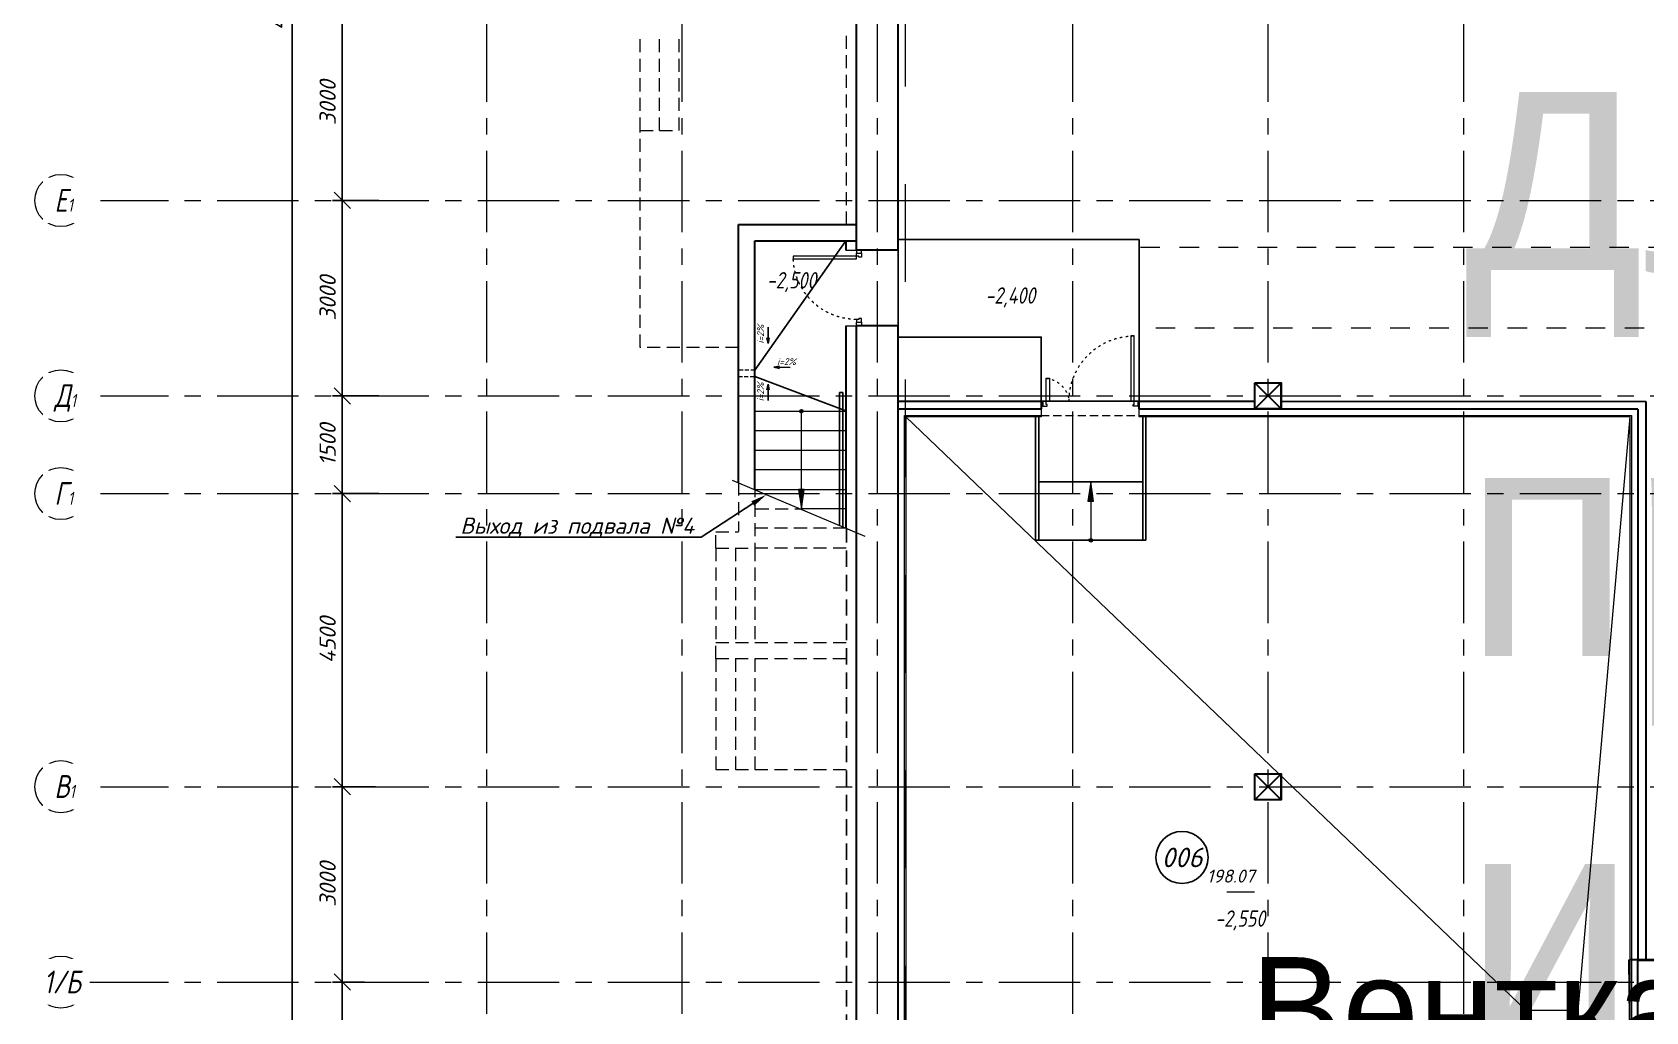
# Model space of a CAD drawing. Header units: millimetres. Extents: x -9096648 to 8741128, y -70248 to 735163.
# Drawn here: x -225207 to -200434, y -28854 to -13817 of the extents above; entities that cross this region are included whole.
import ezdxf
from ezdxf import colors
from ezdxf.entities.mleader import LeaderData, LeaderLine
from ezdxf.enums import TextEntityAlignment as Align
from ezdxf.math import Vec2, Vec3

# ---------------------------------------------------------------- set-up
doc = ezdxf.new("R2018")
doc.units = ezdxf.units.MM
for name, pattern in [('ACAD_ISO03W100', [30, 12, -18]), ('ADSK_Скрыто', [6, 3, -3]), ('ADSK_Штриховая_ш2 п1', [3, 2, -1]), ('CENTER', [2, 1.25, -0.25, 0.25, -0.25]), ('TRATTEGGIATA', [0.75, 0.5, -0.25])]:
    doc.linetypes.add(name, pattern=pattern)
doc.layers.get('Defpoints').update_dxf_attribs({"color": 6})
for name, color, linetype, lineweight in [('1 этаж тонкие линии!', 250, 'Continuous', 0), ('_Скрыто_', 7, 'ADSK_Скрыто', 9), ('АР_Выноски АПР', 7, 'Continuous', 5), ('АР_Двери', 5, 'Continuous', 18), ('АР_Колонны', 5, 'Continuous', 30), ('АР_Лестницы', 250, 'Continuous', 15), ('АР_Лестницы ограждение', 94, 'Continuous', 25), ('АР_Маркер экспликации', 239, 'Continuous', 13), ('АР_МосжилНии_Стены', 202, 'Continuous', 30), ('АР_Навесной фасад', 5, 'Continuous', 5), ('АР_Номер помещения', 1, 'Continuous', 25), ('АР_Оси', 193, 'Continuous', 9), ('АР_Оси размеры', 164, 'Continuous', 9), ('АР_Отметки', 250, 'Continuous', 15), ('АР_Перегородки кирпич', 244, 'Continuous', 30), ('АР_Помещения_площадь', 19, 'Continuous', 9), ('АР_Размеры', 175, 'Continuous', 9), ('АР_Размеры дверей', 15, 'Continuous', 0), ('АР_тонкая линия', 250, 'Continuous', 0), ('Подвал', 250, 'Continuous', 30)]:
    doc.layers.add(name, color=color, linetype=linetype, lineweight=lineweight)
doc.layers.add('АР_Названия помещений', color=124, linetype='Continuous', lineweight=5, plot=False)
doc.layers.add('Тонкая', color=7, linetype='Continuous')
doc.layers.add('ТХ_ВК_трапы', color=5, linetype='Continuous')
doc.styles.add('ISOCPEUR', font='isocpeui.ttf', dxfattribs={"height": 250})
doc.styles.get("Standard").update_dxf_attribs({"font": 'arial.ttf'})
doc.styles.add('ГОСТ 2.304', font='isocpeur.ttf', dxfattribs={"width": 0.7})
doc.dimstyles.new('СПДС', dxfattribs={"dimscale": 100, "dimtxt": 2.5, "dimasz": 2.5, "dimexe": 1.5, "dimexo": 0, "dimgap": 1, "dimtad": 1, "dimdec": 0, "dimrnd": 1, "dimtxsty": 'ГОСТ 2.304', "dimblk": 'OBLIQUE', "dimcen": 2.5, "dimdle": 1.5, "dimadec": 0, "dimazin": 2, "dimtfac": 0.75, "dimtdec": 0, "dimtmove": 1, "dimatfit": 3, "dimfxl": 1, "dimtolj": 1, "dimarcsym": 1})

# ---------------------------------------------------------------- blocks, each defined once
blk = doc.blocks.new('_Oblique')
at = {"color": 8, "linetype": 'ByBlock', "lineweight": -2}
blk.add_line((-0.5, -0.5), (0.5, 0.5), dxfattribs=at)
blk = doc.blocks.new('*D2785')
at = {"layer": 'Defpoints', "color": 0, "ltscale": 100, "transparency": 16777216}
for p in [(-220447, -28399), (-220105, -28399), (-220105, -31399)]:
    blk.add_point(p, dxfattribs=at)
at = {"layer": 'АР_Оси размеры', "color": 8, "lineweight": -2, "ltscale": 100, "transparency": 16777216}
for p, q in [((-220105, -28399), (-220597, -28399)), ((-220447, -31549), (-220447, -28249)), ((-220105, -31399), (-220597, -31399))]:
    blk.add_line(p, q, dxfattribs=at)
at = {"layer": 'АР_Оси размеры', "color": 8, "lineweight": -2, "ltscale": 100, "transparency": 16777216, "xscale": 250, "yscale": 250, "zscale": 250}
for p, rotation in [((-220447, -28399), 90), ((-220447, -31399), 270)]:
    blk.add_blockref('_Oblique', p, dxfattribs=dict(at, rotation=rotation))
at = {"layer": 'АР_Оси размеры', "color": 8, "ltscale": 100, "transparency": 16777216, "insert": (-220672, -29899), "char_height": 250, "attachment_point": 5, "rotation": 90, "style": 'ISOCPEUR'}
blk.add_mtext('\\A1;3000', dxfattribs=at)
blk = doc.blocks.new('*D2790')
at = {"layer": 'Defpoints', "color": 0, "ltscale": 100, "transparency": 16777216}
for p in [(-220447, -25399), (-219938, -25399), (-220105, -28399)]:
    blk.add_point(p, dxfattribs=at)
at = {"layer": 'АР_Оси размеры', "color": 8, "lineweight": -2, "ltscale": 100, "transparency": 16777216}
for p, q in [((-220447, -28549), (-220447, -25249)), ((-219938, -25399), (-220597, -25399)), ((-220105, -28399), (-220597, -28399))]:
    blk.add_line(p, q, dxfattribs=at)
at = {"layer": 'АР_Оси размеры', "color": 8, "lineweight": -2, "ltscale": 100, "transparency": 16777216, "xscale": 250, "yscale": 250, "zscale": 250}
for p, rotation in [((-220447, -25399), 90), ((-220447, -28399), 270)]:
    blk.add_blockref('_Oblique', p, dxfattribs=dict(at, rotation=rotation))
at = {"layer": 'АР_Оси размеры', "color": 8, "ltscale": 100, "transparency": 16777216, "insert": (-220672, -26899), "char_height": 250, "attachment_point": 5, "rotation": 90, "style": 'ISOCPEUR'}
blk.add_mtext('\\A1;3000', dxfattribs=at)
blk = doc.blocks.new('*D2791')
at = {"layer": 'Defpoints', "color": 0, "ltscale": 100, "transparency": 16777216}
for p in [(-220447, -20899), (-219884, -20899), (-219938, -25399)]:
    blk.add_point(p, dxfattribs=at)
at = {"layer": 'АР_Оси размеры', "color": 8, "lineweight": -2, "ltscale": 100, "transparency": 16777216}
for p, q in [((-220447, -25549), (-220447, -20749)), ((-219884, -20899), (-220597, -20899)), ((-219938, -25399), (-220597, -25399))]:
    blk.add_line(p, q, dxfattribs=at)
at = {"layer": 'АР_Оси размеры', "color": 8, "lineweight": -2, "ltscale": 100, "transparency": 16777216, "xscale": 250, "yscale": 250, "zscale": 250}
for p, rotation in [((-220447, -20899), 90), ((-220447, -25399), 270)]:
    blk.add_blockref('_Oblique', p, dxfattribs=dict(at, rotation=rotation))
at = {"layer": 'АР_Оси размеры', "color": 8, "ltscale": 100, "transparency": 16777216, "insert": (-220672, -23149), "char_height": 250, "attachment_point": 5, "rotation": 90, "style": 'ISOCPEUR'}
blk.add_mtext('\\A1;4500', dxfattribs=at)
blk = doc.blocks.new('*D2792')
at = {"layer": 'Defpoints', "color": 0, "ltscale": 100, "transparency": 16777216}
for p in [(-220447, -19399), (-219884, -19399), (-219884, -20899)]:
    blk.add_point(p, dxfattribs=at)
at = {"layer": 'АР_Оси размеры', "color": 8, "lineweight": -2, "ltscale": 100, "transparency": 16777216}
for p, q in [((-220447, -21049), (-220447, -19249)), ((-219884, -19399), (-220597, -19399)), ((-219884, -20899), (-220597, -20899))]:
    blk.add_line(p, q, dxfattribs=at)
at = {"layer": 'АР_Оси размеры', "color": 8, "lineweight": -2, "ltscale": 100, "transparency": 16777216, "xscale": 250, "yscale": 250, "zscale": 250}
for p, rotation in [((-220447, -19399), 90), ((-220447, -20899), 270)]:
    blk.add_blockref('_Oblique', p, dxfattribs=dict(at, rotation=rotation))
at = {"layer": 'АР_Оси размеры', "color": 8, "ltscale": 100, "transparency": 16777216, "insert": (-220672, -20149), "char_height": 250, "attachment_point": 5, "rotation": 90, "style": 'ISOCPEUR'}
blk.add_mtext('\\A1;1500', dxfattribs=at)
blk = doc.blocks.new('*D2793')
at = {"layer": 'Defpoints', "color": 0, "ltscale": 100, "transparency": 16777216}
for p in [(-220447, -16399), (-220023, -16399), (-219884, -19399)]:
    blk.add_point(p, dxfattribs=at)
at = {"layer": 'АР_Оси размеры', "color": 8, "lineweight": -2, "ltscale": 100, "transparency": 16777216}
for p, q in [((-220447, -19549), (-220447, -16249)), ((-220023, -16399), (-220597, -16399)), ((-219884, -19399), (-220597, -19399))]:
    blk.add_line(p, q, dxfattribs=at)
at = {"layer": 'АР_Оси размеры', "color": 8, "lineweight": -2, "ltscale": 100, "transparency": 16777216, "xscale": 250, "yscale": 250, "zscale": 250}
for p, rotation in [((-220447, -16399), 90), ((-220447, -19399), 270)]:
    blk.add_blockref('_Oblique', p, dxfattribs=dict(at, rotation=rotation))
at = {"layer": 'АР_Оси размеры', "color": 8, "ltscale": 100, "transparency": 16777216, "insert": (-220672, -17899), "char_height": 250, "attachment_point": 5, "rotation": 90, "style": 'ISOCPEUR'}
blk.add_mtext('\\A1;3000', dxfattribs=at)
blk = doc.blocks.new('*D2794')
at = {"layer": 'Defpoints', "color": 0, "ltscale": 100, "transparency": 16777216}
for p in [(-220447, -13399), (-220023, -13399), (-219884, -16399)]:
    blk.add_point(p, dxfattribs=at)
at = {"layer": 'АР_Оси размеры', "color": 8, "lineweight": -2, "ltscale": 100, "transparency": 16777216}
for p, q in [((-220447, -16549), (-220447, -13249)), ((-220023, -13399), (-220597, -13399)), ((-219884, -16399), (-220597, -16399))]:
    blk.add_line(p, q, dxfattribs=at)
at = {"layer": 'АР_Оси размеры', "color": 8, "lineweight": -2, "ltscale": 100, "transparency": 16777216, "xscale": 250, "yscale": 250, "zscale": 250}
for p, rotation in [((-220447, -13399), 90), ((-220447, -16399), 270)]:
    blk.add_blockref('_Oblique', p, dxfattribs=dict(at, rotation=rotation))
at = {"layer": 'АР_Оси размеры', "color": 8, "ltscale": 100, "transparency": 16777216, "insert": (-220672, -14899), "char_height": 250, "attachment_point": 5, "rotation": 90, "style": 'ISOCPEUR'}
blk.add_mtext('\\A1;3000', dxfattribs=at)
blk = doc.blocks.new('*D2640')
at = {"layer": 'Defpoints', "color": 0, "ltscale": 100, "transparency": 16777216}
for p in [(-221273, 10601), (-221273, -37314), (-221217, -37314)]:
    blk.add_point(p, dxfattribs=at)
at = {"layer": 'АР_Оси размеры', "color": 8, "lineweight": -2, "ltscale": 100, "transparency": 16777216}
for p, q in [((-221217, 10751), (-221217, -37464)), ((-221273, 10601), (-221067, 10601)), ((-221273, -37314), (-221067, -37314))]:
    blk.add_line(p, q, dxfattribs=at)
at = {"layer": 'АР_Оси размеры', "color": 8, "lineweight": -2, "ltscale": 100, "transparency": 16777216, "xscale": 250, "yscale": 250, "zscale": 250}
for p, rotation in [((-221217, 10601), 90), ((-221217, -37314), 270)]:
    blk.add_blockref('_Oblique', p, dxfattribs=dict(at, rotation=rotation))
at = {"layer": 'АР_Оси размеры', "color": 8, "ltscale": 100, "transparency": 16777216, "insert": (-221444, -13357), "char_height": 250, "attachment_point": 5, "rotation": 90, "style": 'ISOCPEUR'}
blk.add_mtext('\\A1;47915', dxfattribs=at)
blk = doc.blocks.new('*U2319')
at = {"color": 8}
for points in [[(-55, -80), (-55, 0), (-115, 0), (-115, -40), (-100, -40), (-100, -80), (-55, -80)], [(0, 0), (0, -80), (-55, -80), (-55, 0), (0, 0)], [(-1170, 0), (-1170, -80), (-1115, -80), (-1115, 0), (-1170, 0)], [(-1115, -80), (-1115, 0), (-1055, 0), (-1055, -40), (-1070, -40), (-1070, -80), (-1115, -80)]]:
    blk.add_lwpolyline(points, dxfattribs=at)
blk.add_lwpolyline([(-100, -80), (-100, -1050), (-140, -1050), (-140, -80)], close=True, dxfattribs=at)
at = {"color": 8, "linetype": 'ACAD_ISO03W100', "ltscale": 3}
blk.add_arc((-100, -80), 970, 180, 270, dxfattribs=at)
blk = doc.blocks.new('*U2320')
h = blk.add_hatch(color=8)
h.dxf.hatch_style = 1
edge = h.paths.add_edge_path()
edge.add_arc((0, 0), 27.6, 359.64, 719.64)
h = blk.add_hatch(color=8)
h.dxf.hatch_style = 1
h.paths.add_polyline_path([(1199, -44), (1199, 44), (1499, 0)])
at = {"color": 8}
blk.add_line((1499, 0), (0, 0), dxfattribs=at)
blk.add_lwpolyline([(1199, 44), (1199, -44), (1499, 0), (1199, 44)], dxfattribs=at)
blk.add_circle((0, 0), 27.6, dxfattribs=at)
blk = doc.blocks.new('*U2131')
at = {"layer": 'АР_Номер помещения', "color": 8}
blk.add_circle((-21217, 600), 400, dxfattribs=at)
at = {"layer": 'АР_Помещения_площадь', "color": 8}
blk.add_line((-20106, 67), (-20529, 67), dxfattribs=at)
at = {"color": 8, "style": 'ISOCPEUR', "flags": 1}
blk.add_attdef('КАТЕГОРИЯ', (-499, -2092), '', height=250, dxfattribs=at)
at = {"layer": 'АР_Номер помещения', "color": 8, "style": 'ISOCPEUR'}
blk.add_attdef('НОМЕР_ПОМЕЩЕНИЯ', text='', height=300, dxfattribs=at).set_placement((-21217, 600), align=Align.MIDDLE_CENTER)
at = {"layer": 'АР_Помещения_площадь', "color": 8, "lineweight": 30, "flags": 104}
blk.add_attdef('ИМЯ_ПОМЕЩЕНИЯ', text='', height=100, dxfattribs=at).set_placement((158, 1217), align=Align.MIDDLE_CENTER)
at = {"layer": 'АР_Помещения_площадь', "color": 8, "style": 'ISOCPEUR'}
blk.add_attdef('ПЛОЩАДЬ_ПОМЕЩЕНИЯ', text='', height=200, dxfattribs=at).set_placement((-20101, 314), align=Align.MIDDLE_RIGHT)
blk = doc.blocks.new('*U2127')
at = {"color": 8, "style": 'ISOCPEUR', "flags": 1}
blk.add_attdef('КАТЕГОРИЯ', (-499, -2092), '', height=250, dxfattribs=at)
at = {"layer": 'АР_Номер помещения', "color": 8, "style": 'ISOCPEUR'}
blk.add_attdef('НОМЕР_ПОМЕЩЕНИЯ', text='', height=300, dxfattribs=at).set_placement((-11974, -849), align=Align.MIDDLE_CENTER)
at = {"layer": 'АР_Помещения_площадь', "color": 8, "lineweight": 30, "flags": 104}
blk.add_attdef('ИМЯ_ПОМЕЩЕНИЯ', text='', height=100, dxfattribs=at).set_placement((158, 1217), align=Align.MIDDLE_CENTER)
at = {"layer": 'АР_Помещения_площадь', "color": 8, "style": 'ISOCPEUR'}
blk.add_attdef('ПЛОЩАДЬ_ПОМЕЩЕНИЯ', text='', height=200, dxfattribs=at).set_placement((-11648, -1851), align=Align.MIDDLE_RIGHT)
blk = doc.blocks.new('Полуторная_на лестницу')
at = {"color": 8}
for points in [[(75, 80), (75, 1080), (125, 1080), (125, 80)], [(1375, 430), (1375, 80), (1425, 80), (1425, 430)]]:
    blk.add_lwpolyline(points, close=True, dxfattribs=at)
for points in [[(0, 0), (0, 80), (20, 80), (20, 0), (0, 0)], [(20, 80), (20, 0), (90, 0), (90, 30), (75, 30), (75, 80), (20, 80)], [(1480, 80), (1480, 0), (1410, 0), (1410, 30), (1425, 30), (1425, 80), (1480, 80)], [(1500, 0), (1500, 80), (1480, 80), (1480, 0), (1500, 0)]]:
    blk.add_lwpolyline(points, dxfattribs=at)
at = {"color": 8, "linetype": 'ACAD_ISO03W100', "ltscale": 3}
for centre, radius, start, end in [((75, 80), 1000, 0, 90), ((1465, 40), 392, 95.9075, 174.0925)]:
    blk.add_arc(centre, radius, start, end, dxfattribs=at)
blk = doc.blocks.new('_DotSmall')
at = {"color": 8, "linetype": 'ByBlock', "const_width": 0.5}
blk.add_lwpolyline([(-0.0625, 0, 1), (0.0625, 0, 1)], format="xyb", close=True, dxfattribs=at)
blk = doc.blocks.new('*U2602')
h = blk.add_hatch(color=8)
h.dxf.hatch_style = 1
edge = h.paths.add_edge_path()
edge.add_arc((0, 0), 27.6, 359.64, 719.64)
h = blk.add_hatch(color=8)
h.dxf.hatch_style = 1
h.paths.add_polyline_path([(599, -44), (599, 44), (899, 0)])
at = {"color": 8}
blk.add_line((899, 0), (0, 0), dxfattribs=at)
blk.add_lwpolyline([(599, 44), (599, -44), (899, 0), (599, 44)], dxfattribs=at)
blk.add_circle((0, 0), 27.6, dxfattribs=at)
blk = doc.blocks.new('A$C60eaf59b')
at = {"layer": 'ТХ_ВК_трапы', "color": 8, "ltscale": 100}
for p, q in [((7, -37), (-7, 37)), ((-7, 37), (7, -37)), ((11, 182), (7, -37)), ((7, -37), (24, 38))]:
    blk.add_line(p, q, dxfattribs=at)

msp = doc.modelspace()

# ---------------------------------------------------------------- linework, layer by layer
at = {"color": 8, "linetype": 'TRATTEGGIATA', "ltscale": 500}
msp.add_line((-212703.54, -30273.39), (-212703.54, -21434.32), dxfattribs=at)
at = {"layer": '1 этаж тонкие линии!', "color": 8, "ltscale": 100, "transparency": 33554559, "elevation": -1.08}
for points in [[(-208213.18, -19699.32), (-200654.04, -19699.32), (-200654.04, -36707.59), (-206293.67, -36707.59), (-206293.67, -37214.32), (-211814.04, -37214.32)], [(-211814.04, -30851.36), (-211814.04, -19699.32), (-209713.18, -19699.32)]]:
    msp.add_lwpolyline(points, dxfattribs=at)
at = {"layer": '_Скрыто_', "color": 8, "lineweight": 13, "ltscale": 500}
for points in [[(-158483.92, -4149.32), (-188016.59, -4149.32), (-188024.98, -5361.04), (-188167.85, -6410.91), (-188436.07, -7250.24), (-188763.72, -8275.55), (-189597.47, -9598.42), (-190625.8, -10850.74), (-191804.71, -11869.16), (-193387.83, -12914.53), (-195922.73, -13550.68), (-196974.04, -13630.63), (-197484.04, -13630.63), (-197484.04, -21064.32), (-191233.92, -21064.32), (-191233.88, -28064.32), (-200698.04, -28064.75), (-200608.11, -36769.39), (-205785, -36768.96), (-205553.85, -37314.32), (-211914.04, -37314.32), (-211914.04, -13149.32)], [(-211814.04, -37214.32), (-206309.53, -37204.31), (-206301.37, -36648.6), (-200662.75, -36658.87), (-200663.41, -28045.77), (-194743.86, -28064.32), (-194743.83, -21064.32), (-197484.04, -21064.32), (-197484.04, -13626), (-197484.04, -13399.32), (-196974.04, -13399.32), (-196974.04, -13630.63), (-194374.16, -13234.87), (-191409.76, -11565.47), (-189674.83, -9709.65), (-188444.97, -7399.32), (-187998.92, -4965.51), (-187998.92, -4149.32), (-158483.92, -4149.32)]]:
    msp.add_lwpolyline(points, dxfattribs=at)
at = {"layer": '_Скрыто_', "color": 8, "ltscale": 100}
msp.add_lwpolyline([(-208192.43, -17114.02), (-197482.49, -17114.02), (-197482.49, -21063.46), (-197142.49, -21065.18), (-197142.49, -33949.9), (-194920.9, -33949.9), (-194938.92, -35134.88), (-198339.39, -35127.05), (-198341.22, -28064.32), (-198656.82, -28064.32), (-198656.82, -18358.22), (-208172.9, -18358.22)], dxfattribs=at)
at = {"layer": 'АР_Колонны', "color": 8, "ltscale": 100}
for points in [[(-206433.92, -19199.32), (-206033.92, -19199.32), (-206033.92, -19599.32), (-206433.92, -19599.32)], [(-206433.92, -25199.32), (-206033.92, -25199.32), (-206033.92, -25599.32), (-206433.92, -25599.32)]]:
    msp.add_lwpolyline(points, close=True, dxfattribs=at)
at = {"layer": 'АР_Колонны', "color": 8}
for points in [[(-206433.92, -19199.32), (-206033.92, -19599.32), (-206033.92, -19199.32), (-206433.92, -19599.32), (-206433.92, -19199.32)], [(-206433.92, -25199.32), (-206033.92, -25599.32), (-206033.92, -25199.32), (-206433.92, -25599.32), (-206433.92, -25199.32)]]:
    msp.add_lwpolyline(points, dxfattribs=at)
at = {"layer": 'АР_Лестницы', "color": 8, "ltscale": 100}
for p, q in [((-214112.9, -19635.45), (-212712.91, -19635.45)), ((-212712.91, -19935.45), (-214112.9, -19935.45)), ((-214112.9, -20234.32), (-212712.91, -20234.32)), ((-212712.91, -20534.32), (-214112.9, -20534.32)), ((-214462.2, -20695.06), (-212425.23, -21550.66)), ((-214112.9, -20834.32), (-212712.91, -20834.32)), ((-212712.91, -21134.32), (-213398.67, -21134.32))]:
    msp.add_line(p, q, dxfattribs=at)
at = {"layer": 'АР_Лестницы ограждение', "color": 8, "lineweight": 25}
msp.add_lwpolyline([(-212811.84, -21388.27), (-212811.84, -19347.48), (-212762.97, -19347.48), (-212762.97, -21408.8)], dxfattribs=at)
at = {"layer": 'АР_МосжилНии_Стены', "color": 8, "ltscale": 100}
for p, q in [((-211914.04, -17159.61), (-211914.04, -13149.32)), ((-212554.04, -17159.61), (-212554.04, -13659.32)), ((-214364.03, -20736.3), (-214364.03, -16769.73, 0.38)), ((-214364.03, -16769.73, 0.38), (-212554.04, -16769.73, 0.38)), ((-214114.02, -20841.31), (-214114.02, -17019.74, 0)), ((-214114.02, -17019.74, 0), (-212554.04, -17019.74, -0.27)), ((-211914.04, -17159.61), (-212554.04, -17159.61)), ((-212554.04, -30723.33), (-212554.04, -18324.61)), ((-211914.04, -18324.61), (-212554.04, -18324.61)), ((-211914.04, -30723.33), (-211914.04, -18324.61)), ((-200554.04, -28064.32), (-198312.77, -28064.32)), ((-200554.04, -36807.59), (-200554.04, -28064.32))]:
    msp.add_line(p, q, dxfattribs=at)
at = {"layer": 'АР_Навесной фасад', "color": 8, "ltscale": 100}
for p, q in [((-212714.04, -17159.61), (-212714.04, -17019.74)), ((-212704.04, -17159.61), (-212704.04, -17019.74, 0)), ((-212714.04, -17159.61), (-212554.04, -17159.61)), ((-212714.04, -21429.35), (-212714.04, -18324.61)), ((-212714.04, -18324.61), (-212554.04, -18324.61)), ((-212704.04, -21433.55, -0.33), (-212704.04, -18324.61))]:
    msp.add_line(p, q, dxfattribs=at)
at = {"layer": 'АР_Оси', "color": 8, "linetype": 'CENTER', "ltscale": 1000}
for p, q in [((-218233.92, 14363.15), (-218233.92, -41369.2)), ((-215233.92, 14363.15), (-215233.92, -41369.2)), ((-212233.92, 14363.15), (-212233.92, -41369.2)), ((-209233.92, 14363.15), (-209233.92, -41369.2)), ((-206233.92, 14363.15), (-206233.92, -41369.2)), ((-203233.92, 14363.15), (-203233.92, -41369.2)), ((-224367.61, -16399.32), (-141189.21, -16399.32)), ((-224367.61, -19399.32), (-141189.21, -19399.32)), ((-224367.61, -20899.32), (-141189.21, -20899.32)), ((-224367.61, -25399.32), (-141189.21, -25399.32)), ((-224367.61, -28399.32), (-141189.21, -28399.32))]:
    msp.add_line(p, q, dxfattribs=at)
at = {"layer": 'АР_Оси', "color": 8, "ltscale": 0.5}
for centre in [(-224767.61, -16399.32), (-224767.61, -19399.32), (-224767.61, -20899.32), (-224767.61, -25399.32), (-224767.61, -28399.32)]:
    msp.add_circle(centre, 400, dxfattribs=at)
at = {"layer": 'АР_Перегородки кирпич', "color": 8, "linetype": 'Continuous', "ltscale": 100}
for p, q in [((-211914.04, -19479.32, -1.38), (-209713.18, -19479.31, -1.08)), ((-209713.18, -19599.32, -1.08), (-209713.18, -19479.31, -1.08)), ((-208213.18, -19479.32, -1.08), (-206433.92, -19479.29, 1.92)), ((-208213.18, -19599.31, -1.08), (-208213.18, -19479.31, -1.08)), ((-206033.92, -19479.54, 1.8), (-200434.04, -19483.07)), ((-200434.04, -19483.07), (-200434.04, -28064.32)), ((-211914.04, -19599.32, -1.38), (-209713.18, -19599.32, -1.08)), ((-208213.18, -19599.32, -1.08), (-200554.04, -19599.32, -1.44)), ((-200554.04, -19603.07), (-200554.04, -28064.32))]:
    msp.add_line(p, q, dxfattribs=at)
at = {"layer": 'АР_Размеры дверей', "color": 8, "ltscale": 100}
for p, q in [((-214364.03, -16769.73, 0.38), (-212554.04, -16769.73)), ((-214114.02, -17019.74), (-212572.2, -17019.74, 0))]:
    msp.add_line(p, q, dxfattribs=at)
at = {"layer": 'АР_тонкая линия', "color": 8, "linetype": 'ADSK_Штриховая_ш2 п1', "ltscale": 100}
for p, q in [((-212704.04, -16769.73, 0.38), (-212704.04, -13809.32, 0)), ((-214361.78, -20729.79), (-214361.78, -21479.6)), ((-214098.66, -21134.32), (-213398.67, -21134.32)), ((-214712.9, -21486.58), (-214362.9, -21486.58)), ((-214712.9, -21736.43), (-214712.9, -21486.58)), ((-214111.78, -21427.34), (-212711.79, -21427.34)), ((-214712.9, -21736.43), (-214112.9, -21736.43)), ((-214711.06, -21734.32), (-214711.06, -23184.38)), ((-214411.06, -21734.32), (-214411.06, -23184.38)), ((-214112.9, -21736.43), (-214112.9, -23186.48)), ((-214111.06, -21734.32), (-212712.91, -21734.32)), ((-214711.06, -23434.32), (-214711.06, -23184.38)), ((-214711.06, -23184.38), (-212703.54, -23184.38))]:
    msp.add_line(p, q, dxfattribs=at)
for points in [[(-215875.86, -15323.75), (-215875.86, -13824.38)], [(-215875.86, -18654.64), (-215875.86, -15323.75), (-215274.72, -15323.75), (-215274.72, -13824.38)], [(-215575.29, -15323.75), (-215575.29, -13824.38)], [(-214364.03, -18654.64), (-215875.86, -18654.64), (-215875.86, -18654.64)], [(-212712.91, -23434.32), (-214711.06, -23434.32), (-214711.06, -25136.14), (-212712.91, -25136.14)], [(-214410.49, -23434.32), (-214410.49, -25136.14)], [(-214114.16, -23434.32), (-214114.16, -25136.14)]]:
    msp.add_lwpolyline(points, dxfattribs=at)
at = {"layer": 'АР_тонкая линия', "color": 8, "ltscale": 500}
for points, elevation in [([(-211914.04, -18496.03), (-211914.04, -16998.49), (-208213.18, -16998.49), (-208213.14, -19479.32), (-209715.1, -19479.32), (-209715.1, -18496.03), (-211914.04, -18496.03)], -1.08), ([(-209715.72, -19599.32), (-209717.61, -19719.32), (-211794.04, -19719.32), (-211794.04, -30851.36)], -1.38), ([(-211794.04, -37194.32), (-206317.75, -37194.32), (-206309.59, -36682.45), (-200672.75, -36692.73), (-200674.04, -19719.32), (-208213.54, -19719.32), (-208213.54, -19599.32)], -1.38)]:
    msp.add_lwpolyline(points, dxfattribs=dict(at, elevation=elevation))
at = {"layer": 'Подвал', "color": 8, "lineweight": 13, "ltscale": 500}
for p, q in [((-211794.04, -19719.32, -1.08), (-202271.01, -28836.87, -0.06)), ((-201469.49, -28836.87, -0.06), (-200674.04, -19719.32, -1.08))]:
    msp.add_line(p, q, dxfattribs=at)
at = {"layer": 'Подвал', "color": 8, "linetype": 'TRATTEGGIATA', "lineweight": 13, "ltscale": 250}
msp.add_line((-209717.61, -19699.32, -1.38), (-208213.54, -19699.32, -1.38), dxfattribs=at)
at = {"layer": 'Подвал', "color": 8, "lineweight": 13, "ltscale": 500}
msp.add_lwpolyline([(-202271.01, -29638.59), (-201469.49, -29638.59), (-201469.49, -28836.87), (-202271.01, -28836.87)], close=True, dxfattribs=at)
at = {"layer": 'Тонкая', "color": 8, "ltscale": 100}
for p, q in [((-209802.69, -21616.46, -1.1), (-209802.69, -19719.32, -1.1)), ((-209752.69, -21616.46, -1.1), (-209752.69, -19719.32, -1.1)), ((-208158.02, -19718.45, -1.1), (-208158.02, -21616.46, -1.1)), ((-208108.02, -19718.45, -1.1), (-208108.02, -21616.46, -1.1)), ((-209751.96, -20717.53, -1.1), (-208157.29, -20717.53, -1.1)), ((-208108.02, -21616.46, -1.1), (-209802.69, -21616.46, -1.1))]:
    msp.add_line(p, q, dxfattribs=at)
msp.add_lwpolyline([(-211914.04, -16998.49), (-208213.18, -16998.49)], dxfattribs=at)
at = {"layer": 'Тонкая', "color": 8, "ltscale": 100, "elevation": -1.08}
msp.add_lwpolyline([(-208213.18, -16998.49), (-208213.18, -19479.3), (-208213.18, -19479.3), (-208213.18, -19479.3), (-209715.1, -19479.15), (-209715.1, -18496.03), (-211914.04, -18496.03), (-211914.04, -17114.02)], dxfattribs=at)

# ---------------------------------------------------------------- block references
at = {"layer": 'АР_Двери', "color": 8, "xscale": -1, "rotation": 270}
msp.add_blockref('*U2319', (-212474.04, -17154.61), dxfattribs=at)
at = {"layer": 'АР_Двери', "color": 8, "xscale": -1}
msp.add_blockref('Полуторная_на лестницу', (-208213.18, -19559.31, -1.08), dxfattribs=at)
at = {"layer": 'АР_Лестницы', "color": 8, "ltscale": 100}
for name, p, rotation in [('*U2320', (-213398.67, -19635.45), 270), ('*U2602', (-208955.36, -21616.46, -1.1), 90)]:
    msp.add_blockref(name, p, dxfattribs=dict(at, rotation=rotation))
at = {"layer": 'АР_Маркер экспликации', "color": 8}
ref = msp.add_blockref('*U2127', (-187114.99, -1781.75), dxfattribs=at)
lines = msp.add_mtext('Техническое помещение для прокладки инженерных коммуникаций', dxfattribs={"layer": 'АР_Названия помещений', "color": 8, "insert": (-203233.92, -2061), "char_height": 3554.348, "width": 926.94, "attachment_point": 1})
ref.add_attrib('ИМЯ_ПОМЕЩЕНИЯ', '', (-203233.92, -2061), dxfattribs={"flags": 104}).embed_mtext(lines)
ref = msp.add_blockref('*U2131', (-186336.59, -27085.54, 1.96), dxfattribs=at)
ref.add_attrib('НОМЕР_ПОМЕЩЕНИЯ', '006', dxfattribs={"layer": 'АР_Номер помещения', "color": 8, "height": 300, "style": 'ISOCPEUR'}).set_placement((-207553.37, -26485.5, 1.96), align=Align.MIDDLE_CENTER)
lines = msp.add_mtext('Венткамера', dxfattribs={"layer": 'АР_Названия помещений', "color": 8, "insert": (-206497.34, -28015.5), "char_height": 1576.782, "width": 926.94, "attachment_point": 1})
ref.add_attrib('ИМЯ_ПОМЕЩЕНИЯ', '', (-206497.34, -28015.5), dxfattribs={"flags": 104}).embed_mtext(lines)
ref.add_attrib('ПЛОЩАДЬ_ПОМЕЩЕНИЯ', '198.07', dxfattribs={"layer": 'АР_Помещения_площадь', "color": 8, "height": 200, "style": 'ISOCPEUR'}).set_placement((-206437.89, -26771.92, 1.96), align=Align.MIDDLE_RIGHT)
at = {"layer": 'АР_Размеры', "color": 8, "lineweight": 13, "ltscale": 500, "xscale": 1.152508263170328, "yscale": 1.152508263170328, "zscale": 1.152508263170328}
msp.add_blockref('A$C60eaf59b', (-213918.84, -18552.5, -0.38), dxfattribs=at)

# ---------------------------------------------------------------- texts
at = {"color": 8, "ltscale": 150, "insert": (-213625.34, -18925.32, -0.26), "char_height": 103.56, "width": 0.6904, "attachment_point": 8, "rotation": 359.983941, "style": 'ISOCPEUR', "bg_fill": 3, "box_fill_scale": 1, "bg_fill_color": 1, "bg_fill_transparency": 0}
msp.add_mtext('i=2%', dxfattribs=at)

# ---------------------------------------------------------------- dimensions: what is measured, and where the dimension line sits
at = {"layer": 'АР_Оси размеры', "color": 8, "ltscale": 100}
for base, p1, p2, picture, middle in [((-221217.16, -37314.32), (-221272.97, 10600.68), (-221272.97, -37314.32), '*D2640', (-221443.77, -13356.82)), ((-220446.6, -13399.32), (-219883.62, -16399.32), (-220023.12, -13399.32), '*D2794', (-220671.6, -14899.32)), ((-220446.6, -16399.32), (-219883.62, -19399.32), (-220023.12, -16399.32), '*D2793', (-220671.6, -17899.32)), ((-220446.6, -19399.32), (-219883.62, -20899.32), (-219883.62, -19399.32), '*D2792', (-220671.6, -20149.32)), ((-220446.6, -20899.32), (-219937.69, -25399.32), (-219883.62, -20899.32), '*D2791', (-220671.6, -23149.32)), ((-220446.6, -25399.32), (-220104.66, -28399.32), (-219937.69, -25399.32), '*D2790', (-220671.6, -26899.32)), ((-220446.6, -28399.32), (-220104.66, -31399.32), (-220104.66, -28399.32), '*D2785', (-220671.6, -29899.32))]:
    dim = msp.add_linear_dim(base=base, p1=p1, p2=p2, angle=90, dimstyle='СПДС', override={"dimtxsty": 'ISOCPEUR', "dimclrd": 8, "dimclre": 8, "dimclrt": 8}, dxfattribs=at)
    dim.commit()
    dim.dimension.update_dxf_attribs({"geometry": picture, "text_midpoint": middle})

# ---------------------------------------------------------------- leaders
at = {"layer": 'АР_Выноски АПР', "color": 8}
ml = msp.add_multileader_mtext('Standard', dxfattribs=at)
ml.set_content('Выход из подвала №4', color=8, style='ISOCPEUR')
ml.set_leader_properties(color=8)
ml.build(insert=Vec2(0, 0))
ml.multileader.update_dxf_attribs({"text_left_attachment_type": 6, "text_right_attachment_type": 6, "dogleg_length": 100, "arrow_head_size": 250})
ctx = ml.context
ctx.base_point, ctx.char_height, ctx.arrow_head_size, ctx.landing_gap_size, ctx.plane_origin = Vec3(-218660.14, -21566.86), 250, 250, 25, Vec3(-206418.55, -9935.29)
ctx.left_attachment, ctx.right_attachment = 6, 6
notes = []
notes.append((ctx, [(1, (1, 1, 0), (-214937.6, -21566.86), (-1, 0), 100, [(2, [(-213935.37, -20916.35)], 0, [])])]))
ctx.mtext.insert, ctx.mtext.width, ctx.mtext.defined_height, ctx.mtext.flow_direction = Vec3(-218635.14, -21266.86), 4200.7654, 12.17, 5
at = {"layer": 'АР_Отметки', "color": 8}
ml = msp.add_multileader_mtext('Standard', dxfattribs=at)
ml.set_content('{\\W0.8;-2,500}', color=8, style='ISOCPEUR')
ml.set_leader_properties(color=8, linetype='Continuous', lineweight=-1)
ml.set_arrow_properties(name='DOTSMALL')
ml.build(insert=Vec2(0, 0))
ml.multileader.update_dxf_attribs({"has_text_frame": 1, "text_left_attachment_type": 4, "text_right_attachment_type": 4, "dogleg_length": 100, "arrow_head_size": 180})
ctx = ml.context
ctx.base_point, ctx.char_height, ctx.arrow_head_size, ctx.landing_gap_size, ctx.plane_origin = Vec3(-213978.94, -17832.2), 250, 180, 50, Vec3(-213700.42, -18398.72)
ctx.left_attachment, ctx.right_attachment = 4, 4
notes.append((ctx, [(0, (0, 0, 0), (0, 0), (1, 0), 1, [])]))
ctx.mtext.insert, ctx.mtext.width, ctx.mtext.line_spacing_style, ctx.mtext.flow_direction = Vec3(-213928.94, -17498.87), 749.6898, 2, 5
ml = msp.add_multileader_mtext('Standard', dxfattribs=at)
ml.set_content('{\\W0.8;-2,400}', color=8, style='ISOCPEUR')
ml.set_leader_properties(color=8, linetype='Continuous', lineweight=-1)
ml.set_arrow_properties(name='DOTSMALL')
ml.build(insert=Vec2(0, 0))
ml.multileader.update_dxf_attribs({"has_text_frame": 1, "text_left_attachment_type": 4, "text_right_attachment_type": 4, "dogleg_length": 100, "arrow_head_size": 180})
ctx = ml.context
ctx.base_point, ctx.char_height, ctx.arrow_head_size, ctx.landing_gap_size, ctx.plane_origin = Vec3(-210621.41, -18066.4), 250, 180, 50, Vec3(-210702.81, -19344.52)
ctx.left_attachment, ctx.right_attachment = 4, 4
notes.append((ctx, [(0, (0, 0, 0), (0, 0), (1, 0), 1, [])]))
ctx.mtext.insert, ctx.mtext.width, ctx.mtext.defined_height, ctx.mtext.line_spacing_style, ctx.mtext.flow_direction = Vec3(-210571.41, -17733.07), 769.989, 343.89, 2, 5
ml = msp.add_multileader_mtext('Standard', dxfattribs=at)
ml.set_content('{\\W0.8;-2,550}', color=8, style='ISOCPEUR')
ml.set_leader_properties(color=8, linetype='Continuous', lineweight=-1)
ml.set_arrow_properties(name='DOTSMALL')
ml.build(insert=Vec2(0, 0))
ml.multileader.update_dxf_attribs({"has_text_frame": 1, "text_left_attachment_type": 4, "text_right_attachment_type": 4, "dogleg_length": 100, "arrow_head_size": 180})
ctx = ml.context
ctx.base_point, ctx.char_height, ctx.arrow_head_size, ctx.landing_gap_size, ctx.plane_origin = Vec3(-207095.1, -27631.95), 250, 180, 50, Vec3(-207176.49, -28899.51)
ctx.left_attachment, ctx.right_attachment = 4, 4
notes.append((ctx, [(0, (0, 0, 0), (0, 0), (1, 0), 1, [])]))
ctx.mtext.insert, ctx.mtext.width, ctx.mtext.line_spacing_style, ctx.mtext.flow_direction = Vec3(-207045.1, -27298.61), 852.697, 2, 5
for ctx, leaders in notes:
    for number, flags, end, landing, length, lines in leaders:
        leader = LeaderData()
        leader.index, (leader.has_last_leader_line, leader.has_dogleg_vector, leader.attachment_direction) = number, flags
        leader.last_leader_point, leader.dogleg_vector, leader.dogleg_length = Vec3(end), Vec3(landing), length
        for number, points, colour, breaks in lines:
            line = LeaderLine()
            line.index, line.vertices, line.color, line.breaks = number, Vec3.list(points), colors.encode_raw_color(colour), breaks
            leader.lines.append(line)
        ctx.leaders.append(leader)

# ---------------------------------------------------------------- next in the draw order: linework, layer by layer
at = {"color": 8, "ltscale": 150, "elevation": 0}
msp.add_lwpolyline([(-214114.44, -19003), (-212714.04, -17019.74)], dxfattribs=at)

# ---------------------------------------------------------------- next in the draw order: block references
at = {"layer": 'АР_Размеры', "color": 8, "lineweight": 13, "ltscale": 500, "xscale": 1.152508263170328, "yscale": 1.152508263170328, "zscale": 1.152508263170328, "rotation": 270}
msp.add_blockref('A$C60eaf59b', (-213779, -18951.5), dxfattribs=at)

# ---------------------------------------------------------------- next in the draw order: texts
at = {"color": 8, "ltscale": 150, "insert": (-213973.84, -19337, -0.38), "char_height": 103.56, "width": 0.6904, "attachment_point": 8, "rotation": 89.983941, "style": 'ISOCPEUR', "bg_fill": 3, "box_fill_scale": 1, "bg_fill_color": 1, "bg_fill_transparency": 0}
msp.add_mtext('i=2%', dxfattribs=at)
at = {"layer": 'АР_Оси', "color": 8, "char_height": 350, "width": 528.8202, "attachment_point": 1, "line_spacing_factor": 1.149209, "style": 'ISOCPEUR', "bg_fill": 2}
for s, insert in [('{\\W0.8;Е\\H0.57143x;1}', (-224867.43, -16221.54)), ('{\\W0.8;Д\\H0.57143x;1}', (-224867.43, -19221.54)), ('{\\W0.8;Г\\H0.57143x;1}', (-224867.43, -20721.54)), ('{\\W0.8;В\\H0.57143x;1}', (-224867.43, -25221.54)), ('{\\W0.8;1/Б}', (-225032.39, -28221.54))]:
    msp.add_mtext(s, dxfattribs=dict(at, insert=insert))

# ---------------------------------------------------------------- next in the draw order: linework, layer by layer
at = {"color": 8, "ltscale": 150, "elevation": 0}
msp.add_lwpolyline([(-214114.44, -19103.01), (-212714.45, -19629.26)], dxfattribs=at)
at = {"layer": '_Скрыто_', "color": 8, "lineweight": 13, "ltscale": 500}
for points in [[(-211914.04, -37314.32), (-211914.04, -13149.32), (-217983.92, -13149.32), (-217983.92, -1649.32), (-214293.92, -1649.32), (-214250.27, 337.93), (-213532.59, 2343.59), (-212233.92, 4193.54), (-210578.31, 5558.14), (-208621.91, 6447.82), (-206793.92, 6783.98), (-205983.92, 6783.98), (-205983.92, 10350.68), (-197483.92, 10350.68), (-197483.92, 7350.68), (-187983.92, 7350.68), (-187983.92, 10860.68), (-180983.92, 10860.68)], [(-182264.56, 7350.68), (-197483.92, 7350.68), (-197483.92, 10350.68), (-205983.92, 10350.68), (-205983.92, 6786.03), (-207336.46, 6728.68), (-208996.95, 6323.74), (-210624.66, 5528.99), (-212916.36, 3357.25), (-213930.64, 1436.24), (-214417.22, -1139.32), (-214409.36, -1649.32), (-217983.92, -1649.32), (-217983.92, -13149.32), (-211804.04, -13149.32), (-211804.04, -37214.32)]]:
    msp.add_lwpolyline(points, dxfattribs=at)
at = {"layer": 'АР_тонкая линия', "color": 8, "linetype": 'ADSK_Штриховая_ш2 п1', "ltscale": 100}
msp.add_line((-214114.02, -18655.02, 0), (-214114.02, -21736.43, 0), dxfattribs=at)
at = {"layer": 'АР_тонкая линия', "color": 8, "linetype": 'ADSK_Штриховая_ш2 п1', "ltscale": 30, "elevation": 0}
msp.add_lwpolyline([(-214114.44, -19103.01), (-214114.44, -19003), (-214364.44, -19003), (-214364.44, -19103)], close=True, dxfattribs=at)

# ---------------------------------------------------------------- next in the draw order: block references
at = {"layer": 'АР_Размеры', "color": 8, "lineweight": 13, "ltscale": 500, "xscale": -1.152508263170328, "yscale": 1.152508263170328, "zscale": 1.152508263170328, "rotation": 180}
msp.add_blockref('A$C60eaf59b', (-213918.84, -19262.5, -0.38), dxfattribs=at)

# ---------------------------------------------------------------- next in the draw order: texts
at = {"color": 8, "ltscale": 150, "insert": (-213973.84, -18450.5, -0.38), "char_height": 103.56, "width": 0.6904, "attachment_point": 8, "rotation": 89.983941, "style": 'ISOCPEUR', "bg_fill": 3, "box_fill_scale": 1, "bg_fill_color": 1, "bg_fill_transparency": 0}
msp.add_mtext('i=2%', dxfattribs=at)

doc.saveas('drawing.dxf')
